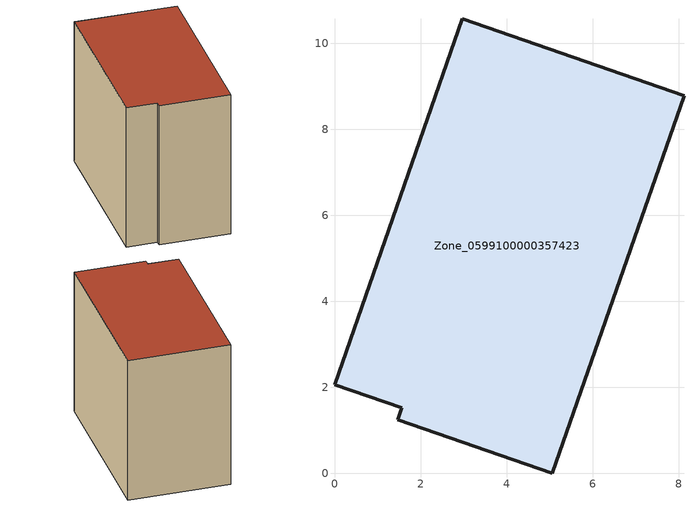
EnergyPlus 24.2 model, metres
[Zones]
Zone_0599100000357423
 floor ground (C_G): 8.12,8.78 5.06,0 1.48,1.24 1.56,1.52 0,2.07 2.96,10.57 z0
 wall outside (C_F): 5.06,0 8.12,8.78 2.96,10.57 0,2.07 1.56,1.52 1.48,1.24 5.06,0 z0:8.16
 roof outside (C_R): 1.48,1.24 5.06,0 8.12,8.78 2.96,10.57 0,2.07 1.56,1.52 z8.16
[BUILDING]
Pand.0599100000357423: North Axis=0; Terrain=City; Loads Convergence Tolerance Value=0.04; Temperature Convergence Tolerance Value=0.4; Solar Distribution=FullExterior; Maximum Number of Warmup Days=25; Minimum Number of Warmup Days=1
[Site:Location]
Rotterdam.The.Hague.AP_ZH_NLD Design_Conditions: Latitude=51.96; Longitude=4.45; Time Zone=1; Elevation=-4.5
[SITE:GROUNDTEMPERATURE:BUILDINGSURFACE]
18, 18, 18, 18, 18, 18, 18, 18, 18, 18, 18, 18
[MATERIAL] Thermal Absorptance=0.9; Solar Absorptance=0.7; Visible Absorptance=0.7
Name | Roughness | Thickness | Conductivity | Density | Specific Heat
G.TI.1992-2005 | MediumSmooth | 0.15 | 0.06 | 540 | 1210
F.TI.1992-2005 | Rough | 0.3 | 0.12 | 1920 | 840
R.TI.1992-2005 | MediumRough | 0.2 | 0.08 | 1500 | 1000
[CONSTRUCTION]
C_G: G.TI.1992-2005
C_F: F.TI.1992-2005
C_R: R.TI.1992-2005
[ZONE]
Zone_0599100000357423: Type=1; Multiplier=1; Ceiling Height=Autocalculate; Volume=Autocalculate; Floor Area=autocalculate; Part of Total Floor Area=Yes
[ZONEINFILTRATION:DESIGNFLOWRATE]
Infil_Zone_0599100000357423: Zone or ZoneList or Space or SpaceList=Zone_0599100000357423; Schedule=AlwaysOn; Design Flow Rate Calculation Method=Flow/Area; Flow Rate per Floor Area=0.0015; Constant Term Coefficient=1; Temperature Term Coefficient=0; Velocity Term Coefficient=0; Velocity Squared Term Coefficient=0
[HVACTEMPLATE:ZONE:IDEALLOADSAIRSYSTEM]
Zone_0599100000357423: Maximum Heating Supply Air Temperature=50; Minimum Cooling Supply Air Temperature=13; Maximum Heating Supply Air Humidity Ratio=0.0156; Minimum Cooling Supply Air Humidity Ratio=0.0077; Heating Limit=NoLimit; Cooling Limit=NoLimit; Dehumidification Control Type=ConstantSensibleHeatRatio; Cooling Sensible Heat Ratio=0.7; Dehumidification Setpoint=60; Humidification Control Type=None; Humidification Setpoint=30; Outdoor Air Method=None; Outdoor Air Flow Rate per Person=0.00944; Outdoor Air Flow Rate per Zone Floor Area=0; Outdoor Air Flow Rate per Zone=0; Demand Controlled Ventilation Type=None; Outdoor Air Economizer Type=NoEconomizer; Heat Recovery Type=None; Sensible Heat Recovery Effectiveness=0.7; Latent Heat Recovery Effectiveness=0.65
[ZONECONTROL:THERMOSTAT]
ThermostatControl_Zone_0599100000357423: Zone or ZoneList=Zone_0599100000357423; Control Type Schedule=DualSetpointControlType; Control 1=Thermostat_Zone_0599100000357423; Temperature Difference Between Cutout And Setpoint=0
[THERMOSTATSETPOINT:DUALSETPOINT]
Thermostat_Zone_0599100000357423: Heating Setpoint Temperature Schedule=HeatingSetpoint_Zone_0599100000357423; Cooling Setpoint Temperature Schedule=CoolingSetpoint_Zone_0599100000357423
[SCHEDULE:COMPACT]
HeatingSetpoint_Zone_0599100000357423: Through: 12/31, For: AllDays, Until: 24:00, 21
CoolingSetpoint_Zone_0599100000357423: Through: 12/31, For: AllDays, Until: 24:00, 24
DualSetpointControlType: Through: 12/31, For: AllDays, Until: 24:00, 4
AlwaysOn: Through: 12/31, For: AllDays, Until: 24:00, 1
